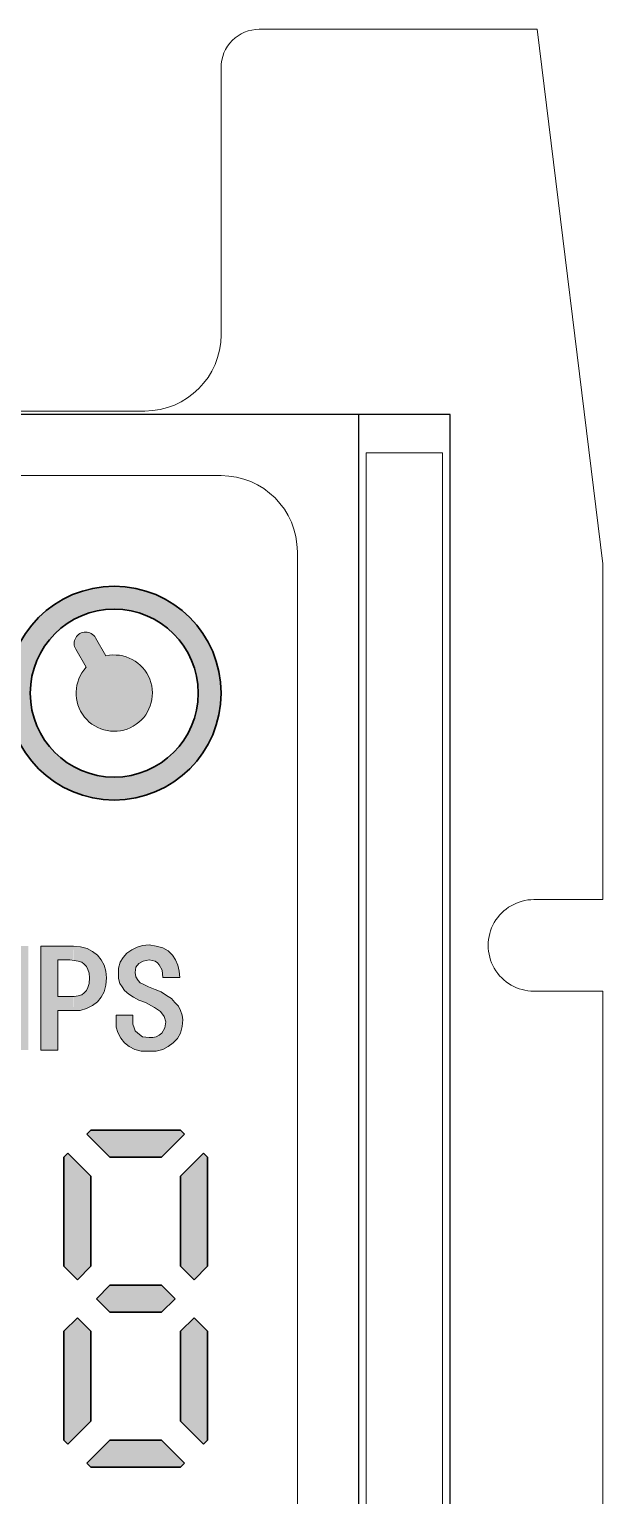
# Model space of a CAD drawing. Header units: millimetres. Extents: x -13 to 383, y -156 to 81.
# Drawn here: x 67.64 to 75.15, y -108.21 to -89 of the extents above; entities that cross this region are included whole.
import ezdxf

# ---------------------------------------------------------------- set-up
doc = ezdxf.new("R2010")
doc.units = ezdxf.units.MM
doc.header["$LTSCALE"] = 0.5
doc.layers.get('0').update_dxf_attribs({"lineweight": 18})
doc.layers.add('粗实线层', color=7, linetype='Continuous', lineweight=35)

# ---------------------------------------------------------------- blocks, each defined once
blk = doc.blocks.new('*X31')
at = {"linetype": 'Continuous', "ltscale": 0.5}
h = blk.add_hatch(color=8, dxfattribs=at)
edge = h.paths.add_edge_path(flags=0)
edge.add_arc((11.60000037897096, -3.649402068904235), 1.099999999693001, 359.9999999999999, 396.0706217218051)
edge.add_arc((11.60000037899548, -3.649402068896323), 1.099999999668519, 36.07062172222405, 89.9999999999071)
edge.add_line((11.60000037899727, -2.549402069227803), (11.60000037899727, -2.249402069227784))
edge.add_arc((11.60000037899912, -3.649402068892578), 1.399999999664794, 9.86233317235019e-11, 90.00000000007589, ccw=False)
edge.add_line((13.00000037866391, -3.649402068890168), (12.70000037866015, -3.649402068893437))
edge = h.paths.add_edge_path(flags=0)
edge.add_arc((11.60000037867023, -3.64940206882611), 0.4999999996671765, 165.3144993273421, 179.9999999999997, ccw=False)
edge.add_arc((11.60000037879709, -3.649402068787501), 0.4999999997801064, 137.4576031171956, 165.3144993353073, ccw=False)
edge.add_line((11.23161176807571, -3.311334277847759), (11.09509656847325, -3.074883016130769))
edge.add_arc((11.22500037900776, -2.999883016062902), 0.1500000000052196, 29.99999999001369, 210.0000000287828, ccw=False)
edge.add_line((11.35490418959302, -2.924883016082933), (11.49141938921366, -3.161334277852092))
edge.add_arc((11.60000037884949, -3.649402068088545), 0.4999999991765909, 89.99999998306168, 102.54239687957357, ccw=False)
edge.add_line((11.60000037899731, -3.149402068911954), (11.60000037899727, -3.649402068893437))
edge.add_line((11.60000037899727, -3.649402068893437), (11.10000037899272, -3.649402068893437))
edge = h.paths.add_edge_path(flags=0)
edge.add_line((11.60000037899727, -3.649402068893437), (11.60000037899727, -3.376141351007817))
edge.add_line((11.60000037899727, -3.376141351007817), (11.60000037899727, -3.149402068908302))
edge.add_arc((11.60000037893971, -3.64940206894648), 0.5000000000381783, 1.1863221516250633e-09, 89.99999999340417, ccw=False)
edge.add_line((12.10000037897788, -3.649402068936127), (11.60000037899727, -3.649402068893437))
edge = h.paths.add_edge_path(flags=0)
edge.add_line((11.60000037899727, -4.149402068894545), (11.60000037899727, -3.831932004547838))
edge.add_line((11.60000037899727, -3.831932004547838), (11.60000037899727, -3.649402068893437))
edge.add_line((11.60000037899727, -3.649402068893437), (12.10000037898146, -3.649402068893437))
edge.add_arc((11.60000037899621, -3.649402068909307), 0.4999999999852509, -90.00000000186839, 1.8185914996138308e-09, ccw=False)
edge = h.paths.add_edge_path(flags=0)
edge.add_arc((11.60000037894417, -3.649402068943604), 0.4999999999386016, 193.5818360926951, 270.0000000060855, ccw=False)
edge.add_arc((11.60000037973363, -3.64940206884788), 0.5000000007284625, 179.9999999997455, 193.581836082113, ccw=False)
edge.add_line((11.10000037900516, -3.649402068845659), (11.60000037899727, -3.649402068893437))
edge.add_line((11.60000037899727, -3.649402068893437), (11.60000037899727, -4.149402068885735))
edge = h.paths.add_edge_path(flags=0)
edge.add_arc((11.60000037893156, -3.649402068883664), 1.399999999601789, 159.0245066938818, 179.9999999999999, ccw=False)
edge.add_arc((11.60000037897911, -3.649402068873557), 1.39999999964257, 89.99999999925672, 159.0245066949647, ccw=False)
edge.add_line((11.60000037899727, -2.249402069230988), (11.60000037899727, -2.549402069226744))
edge.add_arc((11.60000037898772, -3.649402068892298), 1.099999999665554, 89.99999999950259, 180.0000000000585)
edge.add_line((10.50000037932216, -3.649402068893421), (10.20000037932965, -3.649402068893437))
edge = h.paths.add_edge_path(flags=0)
edge.add_arc((11.60000037899289, -3.64940206889386), 1.39999999966226, 192.2260821755314, 270.00000000017775, ccw=False)
edge.add_arc((11.60000037933067, -3.649402068869447), 1.399999999997556, 180.0000000010806, 192.2260821735803, ccw=False)
edge.add_line((10.20000037933312, -3.649402068895852), (10.50000037933057, -3.649402068893437))
edge.add_arc((11.60000037900943, -3.649402068888063), 1.099999999678859, 180.0000000002799, 269.9999999990037)
edge.add_line((11.6000003789903, -4.749402068566923), (11.60000037899727, -5.049402068559743))
edge = h.paths.add_edge_path(flags=0)
edge.add_arc((11.6000003789942, -3.649402068908674), 1.099999999662093, 270.0000000001568, 336.2522546712487)
edge.add_arc((11.60000037894961, -3.64940206887833), 1.099999999715122, 336.252254670737, 359.9999999992131)
edge.add_line((12.70000037866474, -3.649402068893437), (13.00000037866391, -3.649402068893437))
edge.add_arc((11.60000037900045, -3.649402068895895), 1.399999999663466, -90.00000000046413, 1.0061285138363019e-10, ccw=False)
edge.add_line((11.60000037898911, -5.049402068559361), (11.60000037899727, -4.749402068570788))
at = {"layer": '粗实线层', "linetype": 'Continuous'}
h = blk.add_hatch(color=8, dxfattribs=at)
h.paths.add_polyline_path([(11.27008627359356, -7.451077152885404), (11.27443422682921, -7.411945573758715), (11.27795664463667, -7.380243813488647), (11.27008627359356, -7.317280845135912), (11.25434553150524, -7.270058618871417), (11.23860478941685, -7.230706763650943), (11.2071233052402, -7.199225279474661), (11.17564182106349, -7.175614166342399), (11.12841959479954, -7.159873424254187), (11.07332699749139, -7.152003053210166), (11.07004916479428, -6.963496859681072), (11.15990107897619, -6.970984519196179), (11.24647516046105, -6.994595632328441), (11.31730849985752, -7.033947487548886), (11.38027146820986, -7.081169713813409), (11.42749369447489, -7.144132682166116), (11.46684554969573, -7.214966021562873), (11.49045666282723, -7.293669732003679), (11.49832703387136, -7.380243813488647), (11.49045666282723, -7.474688266017637), (11.46684554969573, -7.561262347502606), (11.42749369447489, -7.632095686899362), (11.38027146820986, -7.695058655252097), (11.31730849985752, -7.742280881516592), (11.23860478941685, -7.781632736737066), (11.15203070793206, -7.805243849869299), (11.07004916479428, -7.805243849869299), (11.07004916479428, -7.624225315855341), (11.12841959479954, -7.616354944811292), (11.17564182106349, -7.600614202723079), (11.2071233052402, -7.577003089590818), (11.23860478941685, -7.545521605414393), (11.25434553150524, -7.506169750194061)], flags=0)
h.paths.add_polyline_path([(11.65573445475377, -7.388114184532668), (11.65573445475377, -7.38097423055811), (11.65573445475377, -7.333021587224124), (11.65573445475377, -7.254317876783347), (11.67934556788521, -7.175614166342399), (11.71869742310611, -7.112651197989692), (11.76591964937006, -7.057558600681148), (11.82888261772342, -7.010336374416653), (11.89971595711995, -6.978854890240228), (11.97054929651642, -6.955243777107967), (12.05712337800128, -6.947373406063917), (12.15156783053027, -6.96311414815213), (12.23814191201615, -6.986725261284391), (12.30897525141268, -7.026077116504723), (12.36406784872082, -7.081169713813409), (12.40341970394167, -7.144132682166116), (12.43490118811837, -7.214966021562873), (12.45064193020562, -7.293669732003679), (12.45851230124981, -7.372373442444598), (12.23814191201615, -7.372373442444598), (12.23027154097201, -7.27792898991558), (12.19091968575111, -7.207095650518824), (12.16730857261859, -7.183484537386448), (12.13582708844297, -7.159873424254187), (12.09647523322212, -7.152003053210166), (12.05712337800128, -7.144132682166116), (11.97841966756062, -7.159873424254187), (11.92332707025247, -7.191354908430611), (11.88397521503157, -7.238577134695134), (11.87610484398743, -7.309410474091891), (11.88397521503157, -7.364503071400435), (11.91545669920828, -7.411725297665072), (11.9390678123408, -7.443206781841354), (11.98629003860475, -7.466817894973616), (12.04925300695709, -7.498299379149898), (12.13582708844297, -7.529780863326323), (12.21453079888363, -7.561262347502606), (12.28536413828016, -7.608484573767129), (12.34832710663244, -7.647836428987574), (12.39554933289747, -7.702929026296118), (12.44277155916149, -7.750151252560642), (12.466382672294, -7.805243849869299), (12.48999378542652, -7.868206818222035), (12.49786415647065, -7.9311697865746), (12.48999378542652, -8.017743868059569), (12.466382672294, -8.104317949544537), (12.42703081707418, -8.175151288941294), (12.37193821976496, -8.23024388624998), (12.30897525141268, -8.277466112514475), (12.23814191201615, -8.316817967734806), (12.15156783053027, -8.34042908086721), (12.05712337800128, -8.34042908086721), (11.95480855442912, -8.34042908086721), (11.86823447294324, -8.316817967734806), (11.79740113354677, -8.277466112514475), (11.73443816519443, -8.23024388624998), (11.6872159389294, -8.167280917897273), (11.64786408370958, -8.096447578500516), (11.62425297057706, -8.02561423910376), (11.62425297057706, -7.939040157618791), (11.62425297057706, -7.868206818222035), (11.84462335981181, -7.868206818222035), (11.84462335981181, -7.9311697865746), (11.84462335981181, -7.986262383883286), (11.86036410189905, -8.03348461014778), (11.87610484398743, -8.072836465368255), (11.90758632816409, -8.104317949544537), (11.97054929651642, -8.15154017580906), (12.05712337800128, -8.159410546853081), (12.10434560426631, -8.159410546853081), (12.15156783053027, -8.15154017580906), (12.19091968575111, -8.127929062676799), (12.22240116992782, -8.104317949544537), (12.26175302514764, -8.03348461014778), (12.27749376723597, -7.954780899706861), (12.25388265410345, -7.883947560310105), (12.20666042783949, -7.820984591957512), (12.12795671739883, -7.765891994648854), (12.00990115173727, -7.702929026296118), (11.92332707025247, -7.671447542119836), (11.85249373085594, -7.632095686899362), (11.78953076250258, -7.592743831678916), (11.73443816519443, -7.545521605414393), (11.70295668101772, -7.498299379149898), (11.67147519684107, -7.451077152885404)], flags=0)
h.paths.add_polyline_path([(10.64045659006615, -8.324688338778998), (10.64045659006615, -7.226117514555114), (10.64045659006615, -6.96311414815213), (11.0654566264472, -6.96311414815213), (11.07004916479428, -6.963496859681072), (11.07004916479428, -7.152003053210166), (11.01823440018217, -7.144132682166116), (10.86082697930084, -7.144132682166116), (10.86082697930084, -7.624225315855341), (11.01823440018217, -7.624225315855341), (11.07332699749139, -7.624225315855341), (11.07004916479428, -7.805243849869271), (11.05758625540301, -7.805243849869299), (10.86082697930084, -7.805243849869299), (10.86082697930084, -8.324688338778998)], flags=0)
h.paths.add_polyline_path([(10.03050283414967, -7.75970813168567), (10.11938179876353, -7.298383982023182), (10.18397506950942, -6.96311414815213), (10.47517879814063, -6.96311414815213), (10.47517879814063, -8.324688338778998), (10.27054915099427, -8.324688338778998), (10.27054915099427, -7.510276030738623), (10.11314173011294, -8.324688338778998), (9.947863938186401, -8.324688338778998), (9.798326888349209, -7.550996646140732), (9.798326888349209, -8.324688338778998), (9.593697241202847, -8.324688338778998), (9.593697241202847, -7.298383982023182), (9.593697241202847, -6.96311414815213), (9.877030598789872, -6.96311414815213), (9.941623869535817, -7.298383982023182)], flags=0)
h.paths.add_polyline_path([(9.223789802131023, -7.923299415530579), (9.223789802131023, -7.308707763090013), (9.223789802131023, -6.96311414815213), (9.444160191364631, -6.96311414815213), (9.444160191364631, -7.91542904448653), (9.43628982032152, -8.009873497015548), (9.412678707189002, -8.096447578500516), (9.38119722301235, -8.167280917897273), (9.333974996748339, -8.23024388624998), (9.27888239943917, -8.277466112514475), (9.20804906004264, -8.316817967734806), (9.11360460751365, -8.34042908086721), (9.019160154984661, -8.34042908086721), (8.91684533141148, -8.34042908086721), (8.822400878882434, -8.316817967734806), (8.751567539485961, -8.277466112514475), (8.696474942176735, -8.23024388624998), (8.64925271591278, -8.167280917897273), (8.617771231736072, -8.096447578500516), (8.594160118603554, -8.009873497015548), (8.594160118603554, -7.91542904448653), (8.594160118603554, -7.308707763090069), (8.594160118603554, -6.96311414815213), (8.814530507838299, -6.96311414815213), (8.814530507838299, -7.308707763090069), (8.814530507838299, -7.923299415530579), (8.814530507838299, -7.978392012839237), (8.822400878882434, -8.03348461014778), (8.846011992014951, -8.072836465368255), (8.869623105147468, -8.104317949544537), (8.932586073499806, -8.15154017580906), (9.019160154984661, -8.159410546853081), (9.097863865425325, -8.15154017580906), (9.160826833777605, -8.104317949544537), (9.184437946910123, -8.072836465368255), (9.20804906004264, -8.03348461014778), (9.215919431086832, -7.978392012839237)], flags=0)
h.paths.add_polyline_path([(8.18490082431191, -7.868206818222035), (8.18490082431191, -7.360326668424335), (8.18490082431191, -6.96311414815213), (8.405271213545575, -6.96311414815213), (8.405271213545575, -7.868206818222035), (8.397400842501384, -7.978392012839237), (8.373789729369946, -8.080706836412304), (8.342308245193237, -8.159410546853081), (8.287215647885091, -8.23024388624998), (8.232123050575865, -8.277466112514475), (8.161289711179393, -8.316817967734806), (8.08258600073873, -8.34042908086721), (7.996011919253874, -8.34042908086721), (7.909437837767996, -8.34042908086721), (7.838604498371524, -8.316817967734806), (7.767771158974995, -8.285336483558524), (7.704808190622714, -8.23024388624998), (7.657585964357679, -8.167280917897273), (7.618234109137859, -8.088577207456325), (7.594622996005342, -7.994132754927335), (7.594622996005342, -7.876077189266056), (7.594622996005342, -7.773762365692875), (7.814993385239006, -7.773762365692875), (7.814993385239006, -7.899688302398317), (7.814993385239006, -7.962651270751024), (7.822863756283141, -8.017743868059569), (7.838604498371524, -8.057095723280042), (7.862215611504041, -8.088577207456325), (7.917308208812187, -8.127929062676799), (7.98814154820974, -8.135799433720848), (8.027493403429503, -8.135799433720848), (8.066845258650403, -8.127929062676799), (8.106197113870167, -8.112188320588587), (8.129808227002684, -8.080706836412304), (8.153419340135201, -8.049225352235993), (8.169160082223584, -8.002003125971356), (8.177030453267719, -7.939040157618791)], flags=0)
h = blk.add_hatch(color=8, dxfattribs=at)
h.paths.add_polyline_path([(12.22102152960701, -9.7294309351891), (12.48628218013533, -9.464170284716005), (12.52227566850314, -9.428176796355643), (12.47058862970675, -9.37648975755934), (11.29411803744432, -9.37648975755934), (11.24243099891044, -9.4281767963557), (11.54368513780656, -9.729430935189185)], flags=0)
h.paths.add_polyline_path([(11.29411803770699, -11.15633442878487), (11.29411803770682, -10.18740916851405), (11.29411803770682, -9.978998034941839), (10.99286389886953, -9.677743896396663), (10.94117686010679, -9.7294309351594), (10.94117686010696, -11.15633442868221), (11.11764744880639, -11.33280501737968)], flags=0)
h.paths.add_polyline_path([(12.22102152973423, -11.7588427063109), (12.31052441348339, -11.66933982257089), (12.39749211854348, -11.58237211752001), (12.22102152973423, -11.40590152880779), (11.54368513772806, -11.4059015287593), (11.36721454891159, -11.58237211755753), (11.54368513767957, -11.7588427063109)], flags=0)
h.paths.add_polyline_path([(12.82352980730678, -11.1563344286821), (12.82352980730678, -10.58448149687382), (12.82352980730678, -9.729430934995236), (12.77184276854405, -9.677743896396606), (12.47058862969243, -9.978998035185441), (12.47058862970675, -11.15633442878482), (12.64705921840613, -11.33280501737963)], flags=0)
h.paths.add_polyline_path([(12.82352980730678, -13.43531330012343), (12.82352980730678, -12.42094101553752), (12.82352980730678, -12.0084098064365), (12.64705921860741, -11.83193921773906), (12.4705886297499, -12.00840980637693), (12.47058862970675, -13.18574620011157), (12.77184276854405, -13.48700033872205)], flags=0)
h.paths.add_polyline_path([(12.52227566850314, -13.73656743876296), (12.34823218927573, -13.56252395957173), (12.22102152960701, -13.4353132999295), (11.54368513796658, -13.43531329995932), (11.24243099891044, -13.73656743876288), (11.29411803770682, -13.78825447755926), (12.4705886297067, -13.78825447755932)], flags=0)
h.paths.add_polyline_path([(11.29411803770682, -13.18574619991554), (11.29411803770682, -12.92437200327927), (11.29411803770699, -12.00840980633373), (11.11764744900756, -11.83193921773892), (10.94117686015011, -12.00840980637685), (10.94117686010679, -13.43531330025397), (10.99286389886953, -13.48700033872194)], flags=0)
at = {"color": 4, "linetype": 'Continuous', "lineweight": 25}
for p, q in [((16.00000075995877, 0), (0, 0)), ((14.80000047013118, 0), (14.80000047013118, -28.00000086426735)), ((16.00000075995877, -28.00000086426735), (16.00000075995877, 0))]:
    blk.add_line(p, q, dxfattribs=at)
at = {"color": 4, "ltscale": 0.5}
for p, q in [((0, 0), (16.00000075995877, 0)), ((14.80000047013118, -28.00000086426735), (14.80000047013118, 0)), ((16.00000075995877, 0), (16.00000075995877, -28.00000086426735))]:
    blk.add_line(p, q, dxfattribs=at)
at = {"color": 8, "ltscale": 0.5}
for p, q in [((3.000000289588115, -0.8000000000000114), (13.00000047012088, -0.8000000000000114)), ((14.00000047013117, -26.20000086410172), (14.00000047013117, -1.800000000053757))]:
    blk.add_line(p, q, dxfattribs=at)
at = {"color": 8, "linetype": 'Continuous', "ltscale": 0.5}
for p, q in [((11.49141938921366, -3.161334277852092), (11.35490418952469, -2.924883015985387)), ((11.23161176807577, -3.31133427784772), (11.09509656847325, -3.074883016130769))]:
    blk.add_line(p, q, dxfattribs=at)
at = {"color": 8, "lineweight": 0}
for points in [[(11.49832703387136, -7.380243813488647), (11.49045666282723, -7.474688266017637), (11.46684554969573, -7.561262347502606), (11.42749369447489, -7.632095686899362), (11.38027146820986, -7.695058655252097), (11.31730849985752, -7.742280881516592), (11.23860478941685, -7.781632736737066), (11.15203070793206, -7.805243849869299), (11.05758625540301, -7.805243849869299), (10.86082697930084, -7.805243849869299), (10.86082697930084, -8.324688338778998), (10.64045659006615, -8.324688338778998), (10.64045659006615, -6.96311414815213), (11.0654566264472, -6.96311414815213), (11.15990107897619, -6.970984519196179), (11.24647516046105, -6.994595632328441), (11.31730849985752, -7.033947487548886), (11.38027146820986, -7.081169713813409), (11.42749369447489, -7.144132682166116), (11.46684554969573, -7.214966021562873), (11.49045666282723, -7.293669732003679), (11.49832703387136, -7.380243813488647)], [(12.49786415647065, -7.9311697865746), (12.48999378542652, -8.017743868059569), (12.466382672294, -8.104317949544537), (12.42703081707418, -8.175151288941294), (12.37193821976496, -8.23024388624998), (12.30897525141268, -8.277466112514475), (12.23814191201615, -8.316817967734806), (12.15156783053027, -8.34042908086721), (12.05712337800128, -8.34042908086721), (11.95480855442912, -8.34042908086721), (11.86823447294324, -8.316817967734806), (11.79740113354677, -8.277466112514475), (11.73443816519443, -8.23024388624998), (11.6872159389294, -8.167280917897273), (11.64786408370958, -8.096447578500516), (11.62425297057706, -8.02561423910376), (11.62425297057706, -7.939040157618791), (11.62425297057706, -7.868206818222035), (11.84462335981181, -7.868206818222035), (11.84462335981181, -7.9311697865746), (11.84462335981181, -7.986262383883286), (11.86036410189905, -8.03348461014778), (11.87610484398743, -8.072836465368255), (11.90758632816409, -8.104317949544537), (11.97054929651642, -8.15154017580906), (12.05712337800128, -8.159410546853081), (12.10434560426631, -8.159410546853081), (12.15156783053027, -8.15154017580906), (12.19091968575111, -8.127929062676799), (12.22240116992782, -8.104317949544537), (12.26175302514764, -8.03348461014778), (12.27749376723597, -7.954780899706861), (12.25388265410345, -7.883947560310105), (12.20666042783949, -7.820984591957512), (12.12795671739883, -7.765891994648854), (12.00990115173727, -7.702929026296118), (11.92332707025247, -7.671447542119836), (11.85249373085594, -7.632095686899362), (11.78953076250258, -7.592743831678916), (11.73443816519443, -7.545521605414393), (11.70295668101772, -7.498299379149898), (11.67147519684107, -7.451077152885404), (11.65573445475377, -7.388114184532668), (11.65573445475377, -7.333021587224124), (11.65573445475377, -7.254317876783347), (11.67934556788521, -7.175614166342399), (11.71869742310611, -7.112651197989692), (11.76591964937006, -7.057558600681148), (11.82888261772342, -7.010336374416653), (11.89971595711995, -6.978854890240228), (11.97054929651642, -6.955243777107967), (12.05712337800128, -6.947373406063917), (12.15156783053027, -6.96311414815213), (12.23814191201615, -6.986725261284391), (12.30897525141268, -7.026077116504723), (12.36406784872082, -7.081169713813409), (12.40341970394167, -7.144132682166116), (12.43490118811837, -7.214966021562873), (12.45064193020562, -7.293669732003679), (12.45851230124981, -7.372373442444598), (12.23814191201615, -7.372373442444598), (12.23027154097201, -7.27792898991558), (12.19091968575111, -7.207095650518824), (12.16730857261859, -7.183484537386448), (12.13582708844297, -7.159873424254187), (12.09647523322212, -7.152003053210166), (12.05712337800128, -7.144132682166116), (11.97841966756062, -7.159873424254187), (11.92332707025247, -7.191354908430611), (11.88397521503157, -7.238577134695134), (11.87610484398743, -7.309410474091891), (11.88397521503157, -7.364503071400435), (11.91545669920828, -7.411725297665072), (11.9390678123408, -7.443206781841354), (11.98629003860475, -7.466817894973616), (12.04925300695709, -7.498299379149898), (12.13582708844297, -7.529780863326323), (12.21453079888363, -7.561262347502606), (12.28536413828016, -7.608484573767129), (12.34832710663244, -7.647836428987574), (12.39554933289747, -7.702929026296118), (12.44277155916149, -7.750151252560642), (12.466382672294, -7.805243849869299), (12.48999378542652, -7.868206818222035), (12.49786415647065, -7.9311697865746)], [(11.27795664463667, -7.380243813488647), (11.27008627359356, -7.317280845135912), (11.25434553150524, -7.270058618871417), (11.23860478941685, -7.230706763650943), (11.2071233052402, -7.199225279474661), (11.17564182106349, -7.175614166342399), (11.12841959479954, -7.159873424254187), (11.07332699749139, -7.152003053210166), (11.01823440018217, -7.144132682166116), (10.86082697930084, -7.144132682166116), (10.86082697930084, -7.624225315855341), (11.01823440018217, -7.624225315855341), (11.07332699749139, -7.624225315855341), (11.12841959479954, -7.616354944811292), (11.17564182106349, -7.600614202723079), (11.2071233052402, -7.577003089590818), (11.23860478941685, -7.545521605414393), (11.25434553150524, -7.506169750194061), (11.27008627359356, -7.451077152885404), (11.27795664463667, -7.380243813488647)]]:
    blk.add_lwpolyline(points, dxfattribs=at)
at = {"color": 8, "linetype": 'Continuous', "ltscale": 0.5}
for centre, radius, start, end in [((13.00000047009752, -1.800000000037898), 1.000000000037907, 0, 89.99999999956826), ((11.22500037901432, -2.999883016038439), 0.1499999999873114, 29.99999998317455, 209.9999999831746), ((11.60000037899636, -3.649402068896251), 0.5000000000004441, 137.4576031234516, 102.5423968759132)]:
    blk.add_arc(centre, radius, start, end, dxfattribs=at)
at = {"layer": '粗实线层', "color": 8, "linetype": 'Continuous'}
for p, q in [((11.29411803770682, -9.37648975755934), (11.24243099891044, -9.4281767963557)), ((11.29411803744432, -9.37648975755934), (12.4705886297067, -9.37648975755934)), ((12.47058862970675, -9.37648975755934), (12.52227566850303, -9.428176796355643)), ((11.24243099891044, -9.4281767963557), (11.54368513780656, -9.729430935189185)), ((12.52227566850314, -9.428176796355643), (12.22102152960701, -9.7294309351891)), ((10.99286389886953, -9.677743896396663), (10.94117686010679, -9.7294309351594)), ((10.94117686010679, -9.729430934864638), (10.94117686010696, -11.15633442868221)), ((10.99286389886953, -9.677743896396663), (11.29411803772115, -9.978998035185526)), ((11.54368513796658, -9.729430935159286), (12.2210215296368, -9.729430935159286)), ((12.77184276854405, -9.677743896396521), (12.47058862969243, -9.978998035185441)), ((12.77184276854405, -9.677743896396606), (12.82352980730678, -9.729430935159286)), ((12.82352980730678, -9.729430934995236), (12.82352980730678, -11.1563344286821)), ((11.29411803770682, -9.978998034941839), (11.29411803770699, -11.15633442878487)), ((12.47058862970675, -9.978998034941753), (12.47058862970675, -11.15633442878482)), ((10.94117686015011, -11.15633442874176), (11.11764744880639, -11.33280501737968)), ((11.29411803766385, -11.15633442874176), (11.11764744900756, -11.33280501737968)), ((12.4705886297499, -11.15633442874167), (12.64705921840613, -11.33280501737963)), ((12.82352980726364, -11.15633442874167), (12.64705921860741, -11.33280501737963)), ((11.54368513767957, -11.40590152880785), (11.36721454891159, -11.58237211755753)), ((11.54368513772806, -11.4059015287593), (12.22102152968574, -11.4059015287593)), ((12.22102152973423, -11.40590152880779), (12.39749211850221, -11.58237211755747)), ((11.54368513767957, -11.7588427063109), (11.36721454887038, -11.58237211752001)), ((12.22102152973423, -11.7588427063109), (12.39749211854348, -11.58237211752001)), ((10.94117686015011, -12.00840980637685), (11.11764744880639, -11.83193921773892)), ((11.29411803766385, -12.00840980637685), (11.11764744900756, -11.83193921773892)), ((11.543685137728, -11.7588427063593), (12.22102152968574, -11.7588427063593)), ((12.4705886297499, -12.00840980637693), (12.64705921840613, -11.83193921773906)), ((12.82352980726364, -12.00840980637699), (12.64705921860741, -11.83193921773906)), ((10.94117686010679, -13.43531330025397), (10.94117686010696, -12.00840980643645)), ((11.29411803770682, -13.18574619991554), (11.29411803770699, -12.00840980633373)), ((12.47058862970675, -13.18574620011157), (12.47058862970675, -12.00840980633379)), ((12.82352980730678, -13.43531330012343), (12.82352980730678, -12.0084098064365)), ((10.99286389886953, -13.487000338722), (11.29411803772115, -13.18574619993308)), ((12.77184276854405, -13.48700033872205), (12.47058862969243, -13.18574619993313)), ((10.99286389886953, -13.48700033872194), (10.94117686010679, -13.43531329995926)), ((11.24243099891044, -13.73656743876288), (11.54368513780656, -13.43531329992942)), ((11.54368513796658, -13.43531329995932), (12.2210215296368, -13.43531329995932)), ((12.52227566850314, -13.73656743876296), (12.22102152960701, -13.4353132999295)), ((12.77184276854405, -13.48700033872205), (12.82352980730678, -13.43531329995932)), ((11.29411803770682, -13.78825447755926), (11.24243099891044, -13.73656743876288)), ((11.29411803744432, -13.78825447755932), (12.4705886297067, -13.78825447755932)), ((12.47058862970675, -13.78825447755932), (12.52227566850303, -13.73656743876296))]:
    blk.add_line(p, q, dxfattribs=at)
for radius in [1.399999999666666, 1.099999999666666]:
    blk.add_circle((11.60000037899727, -3.649402068893437), radius, dxfattribs=at)

msp = doc.modelspace()

# ---------------------------------------------------------------- linework, layer by layer
at = {"color": 3, "linetype": 'Continuous'}
for p, q in [((74.29395442396435, -88.99999999999989), (70.65344635024485, -89)), ((70.15344635039014, -93.00000000030803), (70.15344635039014, -89.50000000022817)), ((69.15344635035353, -94), (61.15344635025053, -94)), ((75.1534463503906, -100.3999999999587), (75.1534463503906, -96.00000000000301)), ((75.1534463503906, -134.9999999999999), (75.1534463503906, -101.5999999999586))]:
    msp.add_line(p, q, dxfattribs=at)
at = {"color": 3, "linetype": 'Continuous', "ltscale": 0.5}
for p, q in [((75.15344635039037, -95.99999999999989), (74.29395442406985, -88.99999999999989)), ((74.25344640122103, -100.3999999999587), (75.1534463503906, -100.3999999999587)), ((74.25345683380601, -101.5999999999586), (75.15344635050542, -101.5999999999586))]:
    msp.add_line(p, q, dxfattribs=at)
at = {"color": 8, "linetype": 'Continuous', "ltscale": 0.5}
for p, q in [((72.05352109730734, -121.5460034997825), (72.05352109730734, -94.5460034996076)), ((73.05352109736555, -94.54600349978273), (72.05352109742375, -94.54600349978273)), ((73.05352109725368, -121.5460034996659), (73.05352109725368, -94.54600349978273))]:
    msp.add_line(p, q, dxfattribs=at)
at = {"color": 3, "linetype": 'Continuous'}
for centre, radius, start, end in [((70.65344635062934, -89.50000000022817), 0.5000000002283399, 90.00000004403313, 180.0000000880858), ((69.1534463505302, -93.00000000013142), 0.9999999998685779, 269.9999999898645, 359.9999999797454)]:
    msp.add_arc(centre, radius, start, end, dxfattribs=at)
at = {"color": 3, "linetype": 'Continuous', "ltscale": 0.5}
msp.add_arc((74.25344635074725, -100.9999999999999), 0.6000000000505017, 89.99999517965514, 270.0009962380896, dxfattribs=at)

# ---------------------------------------------------------------- block references
at = {"color": 8, "linetype": 'Continuous', "ltscale": 0.5}
msp.add_blockref('*X31', (57.15344597041143, -94.04600327838025), dxfattribs=at)

doc.saveas('drawing.dxf')
